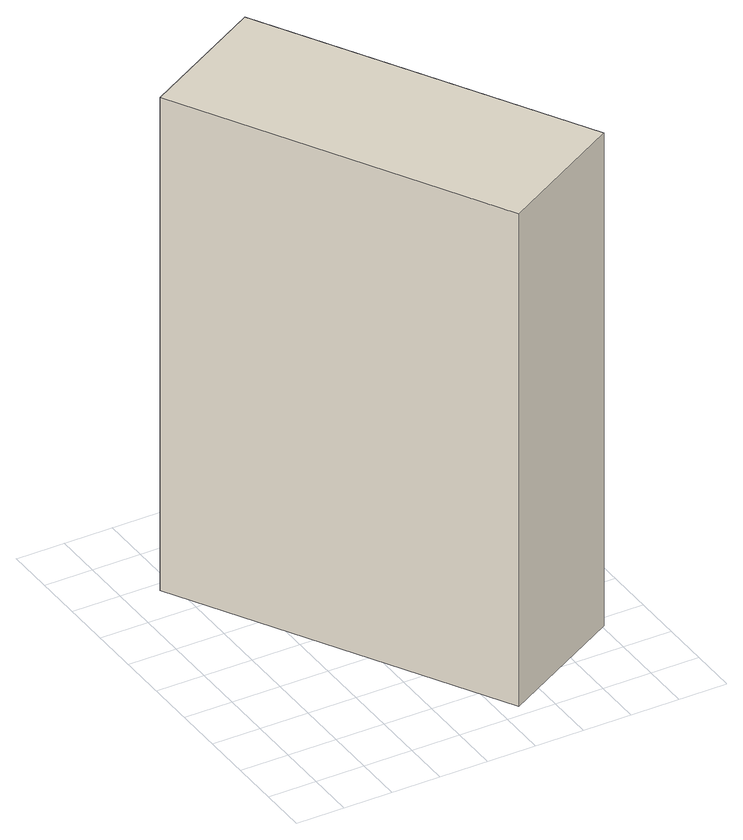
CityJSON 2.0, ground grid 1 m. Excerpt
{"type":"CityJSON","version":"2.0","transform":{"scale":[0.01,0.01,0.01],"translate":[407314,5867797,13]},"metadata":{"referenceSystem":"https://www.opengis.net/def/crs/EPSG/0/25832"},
"CityObjects":{
"building1":{"type":"Building","attributes":{"Gemeindeschluessel":"03454033","AbsoluteHoehe":"13.689","MittlereTraufHoehe":"24.372","Firsthoehe":"24.372","function":"31001_2000","roofType":"1000","measuredHeight":10.68},"address":[{"country":"Germany","locality":"Lorup"}],"geometry":[{"type":"MultiSurface","lod":"1","boundaries":[[[0,1,2,3]],[[4,5,6,7]],[[4,7,3,2]],[[5,4,2,1]],[[6,5,1,0]],[[7,6,0,3]]]}]}
},
"vertices":[
[71,680,1137],[439,26,1137],[705,176,1137],[336,830,1137],[705,176,69],[439,26,69],[71,680,69],[336,830,69]
]}
